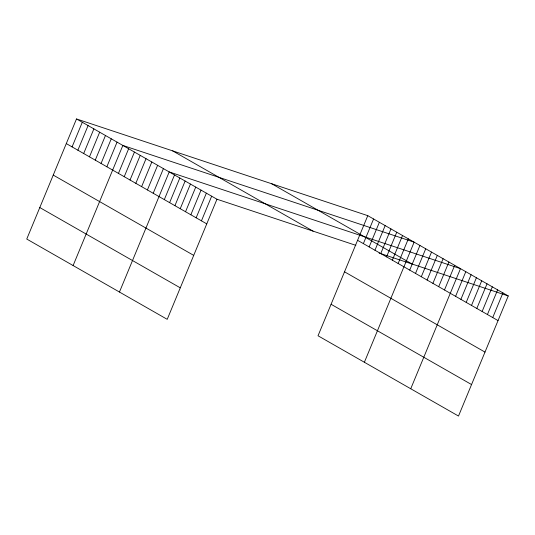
<?xml version="1.0" encoding="UTF-8"?>
<svg xmlns="http://www.w3.org/2000/svg" width="535" height="535" viewBox="0 0 535 535"><rect width="100%" height="100%" fill="white"/><g stroke="black" fill="none" stroke-linecap="round" stroke-linejoin="round"><path stroke-width="0.8" d="M76.498 118.944L26.75 239.051L167.221 319.335L216.969 199.227L76.498 118.944L367.779 215.665L508.25 295.949L458.502 416.056L318.031 335.773L367.779 215.665M72.085 146.904L82.296 122.254M77.883 150.215L88.088 125.571M83.674 153.525L93.886 128.881M89.472 156.835L99.677 132.192M95.263 160.146L105.475 135.502M101.061 163.463L111.267 138.812M106.853 166.773L117.058 142.129M73.108 265.547L122.856 145.44L414.137 242.161L364.382 362.269M118.442 173.393L128.647 148.75M124.234 176.704L134.445 152.06M130.032 180.021L140.237 155.371M135.823 183.331L146.035 158.681M141.621 186.641L151.826 161.998M147.413 189.952L157.624 165.308M153.211 193.262L163.416 168.619M119.459 292.036L169.214 171.929L460.488 268.65L410.74 388.758M164.312 199.608L174.517 174.965M169.615 202.645L179.827 177.995M174.925 205.674L185.13 181.031M180.228 208.71L190.44 184.06M185.538 211.74L195.743 187.096M190.841 214.776L201.053 190.126M196.151 217.805L206.356 193.162M201.454 220.841L211.666 196.191M363.365 243.626L373.577 218.975M369.163 246.936L379.368 222.286M374.955 250.246L385.16 225.603M380.746 253.557L390.958 228.913M386.544 256.867L396.749 232.223M392.336 260.177L402.547 235.534M398.134 263.494L408.339 238.844M409.723 270.115L419.928 245.471M415.514 273.425L425.726 248.782M421.312 276.735L431.518 252.092M427.104 280.052L437.316 255.402M432.902 283.363L443.107 258.719M438.693 286.673L448.898 262.03M444.485 289.983L454.696 265.34M455.586 296.33L465.798 271.686M460.896 299.359L471.101 274.716M466.199 302.395L476.411 277.752M471.509 305.425L481.714 280.781M476.812 308.461L487.024 283.817M482.122 311.49L492.327 286.847M487.425 314.526L497.637 289.883M492.735 317.556L502.94 292.912M216.969 199.227L355.855 245.344M379.114 253.068L508.25 295.949M271.66 183.746L412.131 264.029M357.574 240.309L498.045 320.592M172.624 150.863L313.095 231.147M344.52 271.813L484.991 352.097M66.293 143.587L206.764 223.871M331.078 304.268L471.549 384.551M53.246 175.092L193.71 255.376M39.797 207.553L180.268 287.83"/></g></svg>
